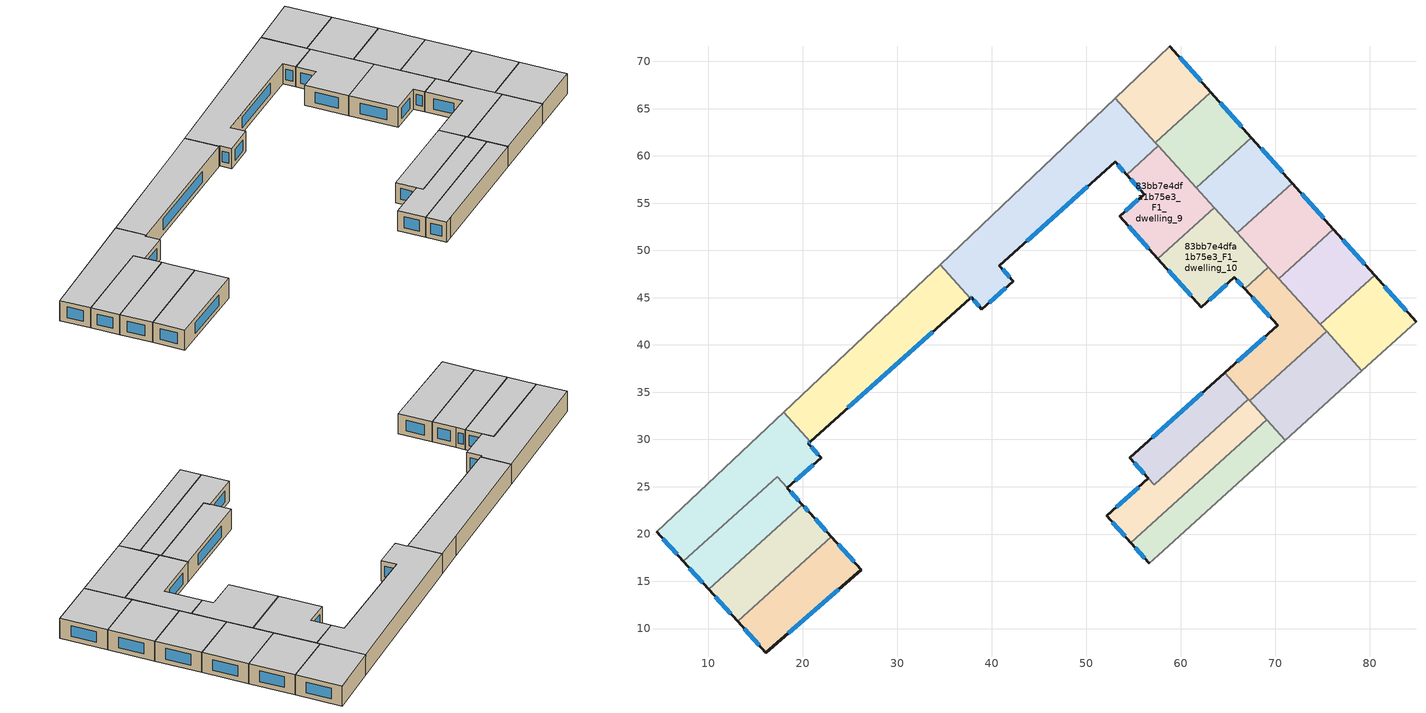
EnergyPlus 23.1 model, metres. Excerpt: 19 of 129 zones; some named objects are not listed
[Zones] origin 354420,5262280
83bb7e4dfa1b75e3_F1_dwelling_0
 floor to 83bb7e4dfa1b75e3_F0_dwelling_0 (EU_floor_Construction): 34.55,48.5 37.75,44.96 20.8,29.78 17.99,32.89 31.28,45.4 z3
 wall outside (EU_wall_Construction): 20.8,29.78 37.75,44.96 z3:6
 wall adiabatic (EU_wall_Construction): 34.55,48.5 31.28,45.4 17.99,32.89 z3:6
 wall to 83bb7e4dfa1b75e3_F1_dwelling_8 (EU_wall_Construction): 37.75,44.96 34.55,48.5 z3:6
 wall to 83bb7e4dfa1b75e3_F1_dwelling_1 (EU_wall_Construction): 17.99,32.89 20.8,29.78 z3:6
 window (EU_Window_Construction): 24.79,33.34 33.77,41.4 z3.7:5.3
 ceiling to 83bb7e4dfa1b75e3_F2_dwelling_0 (EU_floor_Construction): 37.75,44.96 34.55,48.5 31.28,45.4 17.99,32.89 20.8,29.78 z6
83bb7e4dfa1b75e3_F1_dwelling_1
 floor to 83bb7e4dfa1b75e3_F0_dwelling_1 (EU_floor_Construction): 20.8,29.78 20.58,29.57 21.95,28.05 18.39,24.87 17.3,26.08 7.39,17.1 4.54,20.25 17.99,32.89 z3
 wall outside (EU_wall_Construction): 4.54,20.25 7.39,17.1 / 20.58,29.58 20.8,29.78 / 18.39,24.87 21.95,28.05 20.58,29.57 z3:6
 wall to 83bb7e4dfa1b75e3_F1_dwelling_2 (EU_wall_Construction): 7.39,17.1 17.3,26.08 18.39,24.87 z3:6
 wall adiabatic (EU_wall_Construction): 17.99,32.89 4.54,20.25 z3:6
 window (EU_Window_Construction): 5.21,19.51 6.72,17.84 / 20.63,29.62 20.75,29.73 / 21.63,28.41 20.9,29.22 / 19.23,25.62 21.12,27.31 z3.7:5.3
 ceiling to 83bb7e4dfa1b75e3_F2_dwelling_1 (EU_floor_Construction): 18.39,24.87 21.95,28.05 20.58,29.57 20.8,29.78 17.99,32.89 4.54,20.25 7.39,17.1 17.3,26.08 z6
83bb7e4dfa1b75e3_F1_dwelling_10
 floor to 83bb7e4dfa1b75e3_F0_dwelling_10 (EU_floor_Construction): 63.54,54.54 69.25,48.24 66.74,45.96 65.67,47.15 62.18,44.01 57.57,49.12 z3
 wall outside (EU_wall_Construction): 57.57,49.12 62.18,44.01 65.67,47.15 66.74,45.96 z3:6
 wall to 83bb7e4dfa1b75e3_F1_dwelling_9 (EU_wall_Construction): 63.54,54.54 57.57,49.12 z3:6
 wall to 83bb7e4dfa1b75e3_F1_dwelling_11 (EU_wall_Construction): 66.74,45.96 69.25,48.24 z3:6
 wall to 83bb7e4dfa1b75e3_F1_dwelling_16 (EU_wall_Construction): 69.25,48.24 65.98,51.84 z3:6
 wall to 83bb7e4dfa1b75e3_F1_dwelling_15 (EU_wall_Construction): 65.98,51.84 63.54,54.54 z3:6
 window (EU_Window_Construction): 65.93,46.87 66.49,46.24 / 63,44.75 64.85,46.41 / 58.65,47.92 61.09,45.21 z3.7:5.3
 ceiling to 83bb7e4dfa1b75e3_F2_dwelling_10 (EU_floor_Construction): 66.74,45.96 69.25,48.24 63.54,54.54 57.57,49.12 62.18,44.01 65.67,47.15 z6
83bb7e4dfa1b75e3_F1_dwelling_11
 floor to 83bb7e4dfa1b75e3_F0_dwelling_11 (EU_floor_Construction): 69.25,48.24 75.42,41.43 67.31,34.08 64.63,37.04 70.25,42.07 66.74,45.96 z3
 wall outside (EU_wall_Construction): 66.74,45.96 70.25,42.07 64.63,37.04 z3:6
 wall to 83bb7e4dfa1b75e3_F1_dwelling_12 (EU_wall_Construction): 67.31,34.08 75.42,41.43 z3:6
 wall to 83bb7e4dfa1b75e3_F1_dwelling_17 (EU_wall_Construction): 74.75,42.17 70.35,47.02 z3:6
 wall to 83bb7e4dfa1b75e3_F1_dwelling_5 (EU_wall_Construction): 64.63,37.04 67.15,34.26 z3:6
 wall to 83bb7e4dfa1b75e3_F1_dwelling_16 (EU_wall_Construction): 70.35,47.02 69.25,48.24 z3:6
 wall to 83bb7e4dfa1b75e3_F1_dwelling_18 (EU_wall_Construction): 75.42,41.43 74.75,42.17 z3:6
 wall to 83bb7e4dfa1b75e3_F1_dwelling_6 (EU_wall_Construction): 67.15,34.26 67.31,34.08 z3:6
 window (EU_Window_Construction): 68.93,40.89 65.95,38.22 / 67.57,45.05 69.43,42.99 z3.7:5.3
 ceiling to 83bb7e4dfa1b75e3_F2_dwelling_11 (EU_floor_Construction): 75.42,41.43 69.25,48.24 66.74,45.96 70.25,42.07 64.63,37.04 67.31,34.08 z6
83bb7e4dfa1b75e3_F1_dwelling_12
 floor to 83bb7e4dfa1b75e3_F0_dwelling_12 (EU_floor_Construction): 75.42,41.43 79.17,37.29 71.06,29.94 67.31,34.08 z3
 wall adiabatic (EU_wall_Construction): 71.06,29.94 79.17,37.29 z3:6
 wall to 83bb7e4dfa1b75e3_F1_dwelling_7 (EU_wall_Construction): 69.11,32.1 71.06,29.94 z3:6
 wall to 83bb7e4dfa1b75e3_F1_dwelling_18 (EU_wall_Construction): 79.17,37.29 75.42,41.43 z3:6
 wall to 83bb7e4dfa1b75e3_F1_dwelling_6 (EU_wall_Construction): 67.31,34.08 69.11,32.1 z3:6
 ceiling to 83bb7e4dfa1b75e3_F2_dwelling_12 (EU_floor_Construction): 79.17,37.29 75.42,41.43 67.31,34.08 71.06,29.94 z6
83bb7e4dfa1b75e3_F1_dwelling_13
 floor to 83bb7e4dfa1b75e3_F0_dwelling_13 (EU_floor_Construction): 58.86,71.58 63.19,66.74 57.31,61.41 53.08,66.09 z3
 wall outside (EU_wall_Construction): 63.19,66.74 58.86,71.58 z3:6
 wall to 83bb7e4dfa1b75e3_F1_dwelling_14 (EU_wall_Construction): 57.31,61.41 63.19,66.74 z3:6
 wall adiabatic (EU_wall_Construction): 58.86,71.58 53.08,66.09 z3:6
 wall to 83bb7e4dfa1b75e3_F1_dwelling_8 (EU_wall_Construction): 53.08,66.09 57.31,61.41 z3:6
 window (EU_Window_Construction): 62.17,67.87 59.88,70.44 z3.7:5.3
 ceiling to 83bb7e4dfa1b75e3_F2_dwelling_13 (EU_floor_Construction): 63.19,66.74 58.86,71.58 53.08,66.09 57.31,61.41 z6
83bb7e4dfa1b75e3_F1_dwelling_14
 floor to 83bb7e4dfa1b75e3_F0_dwelling_14 (EU_floor_Construction): 63.19,66.74 67.48,61.94 61.63,56.64 57.31,61.41 z3
 wall outside (EU_wall_Construction): 67.48,61.94 63.19,66.74 z3:6
 wall to 83bb7e4dfa1b75e3_F1_dwelling_15 (EU_wall_Construction): 61.63,56.64 67.48,61.94 z3:6
 wall to 83bb7e4dfa1b75e3_F1_dwelling_9 (EU_wall_Construction): 57.64,61.05 61.63,56.64 z3:6
 wall to 83bb7e4dfa1b75e3_F1_dwelling_8 (EU_wall_Construction): 57.31,61.41 57.64,61.05 z3:6
 window (EU_Window_Construction): 66.47,63.06 64.2,65.61 z3.7:5.3
 ceiling to 83bb7e4dfa1b75e3_F2_dwelling_14 (EU_floor_Construction): 67.48,61.94 63.19,66.74 57.31,61.41 61.63,56.64 z6
83bb7e4dfa1b75e3_F1_dwelling_15
 floor to 83bb7e4dfa1b75e3_F0_dwelling_15 (EU_floor_Construction): 67.48,61.94 71.79,57.11 65.98,51.84 61.63,56.64 z3
 wall outside (EU_wall_Construction): 71.79,57.11 67.48,61.94 z3:6
 wall to 83bb7e4dfa1b75e3_F1_dwelling_16 (EU_wall_Construction): 65.98,51.84 71.79,57.11 z3:6
 wall to 83bb7e4dfa1b75e3_F1_dwelling_9 (EU_wall_Construction): 61.63,56.64 63.54,54.54 z3:6
 window (EU_Window_Construction): 70.78,58.24 68.49,60.8 z3.7:5.3
 ceiling to 83bb7e4dfa1b75e3_F2_dwelling_15 (EU_floor_Construction): 71.79,57.11 67.48,61.94 61.63,56.64 65.98,51.84 z6
83bb7e4dfa1b75e3_F1_dwelling_16
 floor to 83bb7e4dfa1b75e3_F0_dwelling_16 (EU_floor_Construction): 71.79,57.11 76.13,52.26 70.35,47.02 65.98,51.84 z3
 wall outside (EU_wall_Construction): 76.13,52.26 71.79,57.11 z3:6
 wall to 83bb7e4dfa1b75e3_F1_dwelling_17 (EU_wall_Construction): 70.35,47.02 76.13,52.26 z3:6
 window (EU_Window_Construction): 75.11,53.4 72.81,55.97 z3.7:5.3
 ceiling to 83bb7e4dfa1b75e3_F2_dwelling_16 (EU_floor_Construction): 76.13,52.26 71.79,57.11 65.98,51.84 70.35,47.02 z6
83bb7e4dfa1b75e3_F1_dwelling_17
 floor to 83bb7e4dfa1b75e3_F0_dwelling_17 (EU_floor_Construction): 76.13,52.26 80.49,47.38 74.75,42.17 70.35,47.02 z3
 wall outside (EU_wall_Construction): 80.49,47.38 76.13,52.26 z3:6
 wall to 83bb7e4dfa1b75e3_F1_dwelling_18 (EU_wall_Construction): 74.75,42.17 80.49,47.38 z3:6
 window (EU_Window_Construction): 79.47,48.52 77.16,51.11 z3.7:5.3
 ceiling to 83bb7e4dfa1b75e3_F2_dwelling_17 (EU_floor_Construction): 80.49,47.38 76.13,52.26 70.35,47.02 74.75,42.17 z6
83bb7e4dfa1b75e3_F1_dwelling_18
 floor to 83bb7e4dfa1b75e3_F0_dwelling_18 (EU_floor_Construction): 80.49,47.38 84.88,42.47 79.17,37.29 74.75,42.17 z3
 wall outside (EU_wall_Construction): 84.88,42.47 80.49,47.38 z3:6
 wall adiabatic (EU_wall_Construction): 79.17,37.29 84.88,42.47 z3:6
 window (EU_Window_Construction): 83.85,43.62 81.52,46.22 z3.7:5.3
 ceiling to 83bb7e4dfa1b75e3_F2_dwelling_18 (EU_floor_Construction): 84.88,42.47 80.49,47.38 74.75,42.17 79.17,37.29 z6
83bb7e4dfa1b75e3_F1_dwelling_2
 floor to 83bb7e4dfa1b75e3_F0_dwelling_2 (EU_floor_Construction): 17.3,26.08 19.97,23.12 10.06,14.14 7.39,17.1 z3
 wall outside (EU_wall_Construction): 19.97,23.12 18.39,24.87 / 7.39,17.1 10.06,14.14 z3:6
 wall to 83bb7e4dfa1b75e3_F1_dwelling_3 (EU_wall_Construction): 10.06,14.14 19.97,23.12 z3:6
 window (EU_Window_Construction): 19.6,23.53 18.76,24.46 / 8.02,16.4 9.44,14.84 z3.7:5.3
 ceiling to 83bb7e4dfa1b75e3_F2_dwelling_2 (EU_floor_Construction): 19.97,23.12 17.3,26.08 7.39,17.1 10.06,14.14 z6
83bb7e4dfa1b75e3_F1_dwelling_3
 floor to 83bb7e4dfa1b75e3_F0_dwelling_3 (EU_floor_Construction): 20.82,22.17 23.03,19.72 13.13,10.75 10.06,14.14 19.97,23.12 z3
 wall outside (EU_wall_Construction): 10.06,14.14 13.13,10.75 / 23.03,19.72 20.82,22.17 19.97,23.12 z3:6
 wall to 83bb7e4dfa1b75e3_F1_dwelling_4 (EU_wall_Construction): 13.13,10.75 23.03,19.72 z3:6
 window (EU_Window_Construction): 10.78,13.35 12.41,11.55 / 20.62,22.4 20.17,22.9 / 22.51,20.3 21.34,21.6 z3.7:5.3
 ceiling to 83bb7e4dfa1b75e3_F2_dwelling_3 (EU_floor_Construction): 23.03,19.72 20.82,22.17 19.97,23.12 10.06,14.14 13.13,10.75 z6
83bb7e4dfa1b75e3_F1_dwelling_4
 floor to 83bb7e4dfa1b75e3_F0_dwelling_4 (EU_floor_Construction): 23.03,19.72 26.19,16.24 16.11,7.46 13.13,10.75 z3
 wall outside (EU_wall_Construction): 13.13,10.75 16.11,7.46 26.19,16.24 23.03,19.72 z3:6
 window (EU_Window_Construction): 25.45,17.06 23.77,18.91 / 18.48,9.52 23.82,14.18 / 13.83,9.98 15.41,8.23 z3.7:5.3
 ceiling to 83bb7e4dfa1b75e3_F2_dwelling_4 (EU_floor_Construction): 26.19,16.24 23.03,19.72 13.13,10.75 16.11,7.46 z6
83bb7e4dfa1b75e3_F1_dwelling_5
 floor to 83bb7e4dfa1b75e3_F0_dwelling_5 (EU_floor_Construction): 64.63,37.04 67.15,34.26 57.19,25.22 54.62,28.06 z3
 wall outside (EU_wall_Construction): 64.63,37.04 54.62,28.06 56.58,25.89 z3:6
 wall to 83bb7e4dfa1b75e3_F1_dwelling_6 (EU_wall_Construction): 56.58,25.89 57.18,25.22 / 57.19,25.22 67.15,34.26 z3:6
 window (EU_Window_Construction): 55.08,27.55 56.12,26.4 / 62.28,34.93 56.97,30.17 z3.7:5.3
 ceiling to 83bb7e4dfa1b75e3_F2_dwelling_5 (EU_floor_Construction): 67.15,34.26 64.63,37.04 54.62,28.06 57.19,25.22 z6
83bb7e4dfa1b75e3_F1_dwelling_6
 floor to 83bb7e4dfa1b75e3_F0_dwelling_6 (EU_floor_Construction): 67.15,34.26 69.11,32.1 54.73,19.07 52.15,21.93 56.58,25.89 57.18,25.22 z3
 wall outside (EU_wall_Construction): 56.58,25.89 52.15,21.93 54.73,19.07 z3:6
 wall to 83bb7e4dfa1b75e3_F1_dwelling_7 (EU_wall_Construction): 54.73,19.07 69.11,32.1 z3:6
 window (EU_Window_Construction): 52.76,21.26 54.12,19.74 / 55.54,24.96 53.19,22.86 z3.7:5.3
 ceiling to 83bb7e4dfa1b75e3_F2_dwelling_6 (EU_floor_Construction): 69.11,32.1 67.15,34.26 57.18,25.22 56.58,25.89 52.15,21.93 54.73,19.07 z6
83bb7e4dfa1b75e3_F1_dwelling_7
 floor to 83bb7e4dfa1b75e3_F0_dwelling_7 (EU_floor_Construction): 69.11,32.1 71.06,29.94 57.6,17.75 56.67,16.91 54.73,19.07 z3
 wall outside (EU_wall_Construction): 54.73,19.07 56.67,16.91 z3:6
 wall adiabatic (EU_wall_Construction): 56.67,16.91 57.6,17.75 71.06,29.94 z3:6
 window (EU_Window_Construction): 55.18,18.57 56.22,17.42 z3.7:5.3
 ceiling to 83bb7e4dfa1b75e3_F2_dwelling_7 (EU_floor_Construction): 71.06,29.94 69.11,32.1 54.73,19.07 56.67,16.91 57.6,17.75 z6
83bb7e4dfa1b75e3_F1_dwelling_8
 floor to 83bb7e4dfa1b75e3_F0_dwelling_8 (EU_floor_Construction): 53.08,66.09 57.64,61.05 54.28,58 53.05,59.37 40.81,48.4 42.28,46.76 38.97,43.79 37.84,45.04 37.75,44.96 34.55,48.5 z3
 wall outside (EU_wall_Construction): 37.75,44.96 37.84,45.04 38.97,43.79 42.28,46.76 40.81,48.4 53.05,59.37 54.28,58 z3:6
 wall to 83bb7e4dfa1b75e3_F1_dwelling_9 (EU_wall_Construction): 54.28,58 57.64,61.05 z3:6
 wall adiabatic (EU_wall_Construction): 53.08,66.09 34.55,48.5 z3:6
 window (EU_Window_Construction): 53.34,59.05 53.99,58.33 / 43.68,50.98 50.17,56.79 / 41.94,47.15 41.15,48.01 / 39.75,44.48 41.5,46.06 / 38.1,44.74 38.7,44.08 / 37.77,44.98 37.82,45.02 z3.7:5.3
 ceiling to 83bb7e4dfa1b75e3_F2_dwelling_8 (EU_floor_Construction): 54.28,58 57.64,61.05 53.08,66.09 34.55,48.5 37.75,44.96 37.84,45.04 38.97,43.79 42.28,46.76 40.81,48.4 53.05,59.37 z6
83bb7e4dfa1b75e3_F1_dwelling_9
 floor to 83bb7e4dfa1b75e3_F0_dwelling_9 (EU_floor_Construction): 57.64,61.05 63.54,54.54 57.57,49.12 53.52,53.61 56.14,55.95 54.28,58 z3
 wall outside (EU_wall_Construction): 54.28,58 56.14,55.95 53.52,53.61 57.57,49.12 z3:6
 window (EU_Window_Construction): 54.47,52.56 56.62,50.18 / 55.52,55.4 54.14,54.16 / 54.71,57.52 55.7,56.43 z3.7:5.3
 ceiling to 83bb7e4dfa1b75e3_F2_dwelling_9 (EU_floor_Construction): 63.54,54.54 57.64,61.05 54.28,58 56.14,55.95 53.52,53.61 57.57,49.12 z6
[Building]
EU S2 Campaign: North Axis=0; Terrain=City; Solar Distribution=FullExterior
[Site:Location]
Budapest.Ferenc.Liszt.Intl.AP: Latitude=47.437; Longitude=19.256; Time Zone=1; Elevation=185
[SizingPeriod:WeatherFileDays]
AnnualSizingPeriod: Begin Month=1; Begin Day of Month=1; End Month=12; End Day of Month=31; Day of Week for Start Day=Monday; Use Weather File Daylight Saving Period=No; Use Weather File Rain and Snow Indicators=No
[MATERIAL]
EU_InternalMass_Material: Roughness=MediumRough; Thickness=0.1; Conductivity=1; Density=1800; Specific Heat=900; Thermal Absorptance=0.9; Solar Absorptance=0.7; Visible Absorptance=0.7
[MATERIAL:NOMASS] Roughness=MediumRough; Thermal Absorptance=0.9; Solar Absorptance=0.7; Visible Absorptance=0.7
Name | Thermal Resistance
EU_wall_NoMass | 0.832559
EU_floor_NoMass | 0.872794
[WINDOWMATERIAL:SIMPLEGLAZINGSYSTEM]
EU_Window_SimpleGlazing: UFactor=2.79869; Solar Heat Gain Coefficient=0.75; Visible Transmittance=0.75
[CONSTRUCTION]
EU_wall_Construction: EU_wall_NoMass
EU_floor_Construction: EU_floor_NoMass
EU_Window_Construction: EU_Window_SimpleGlazing
EU_InternalMass_Construction: EU_InternalMass_Material
[ZONE] Type=1; Multiplier=1; Ceiling Height=autocalculate; Floor Area=autocalculate; Part of Total Floor Area=Yes
Name | Volume
83bb7e4dfa1b75e3_F1_dwelling_0 | 305.733
83bb7e4dfa1b75e3_F1_dwelling_1 | 267.719
83bb7e4dfa1b75e3_F1_dwelling_10 | 183.255
83bb7e4dfa1b75e3_F1_dwelling_11 | 183.275
83bb7e4dfa1b75e3_F1_dwelling_12 | 183.274
83bb7e4dfa1b75e3_F1_dwelling_13 | 152.721
83bb7e4dfa1b75e3_F1_dwelling_14 | 152.732
83bb7e4dfa1b75e3_F1_dwelling_15 | 152.735
83bb7e4dfa1b75e3_F1_dwelling_16 | 152.745
83bb7e4dfa1b75e3_F1_dwelling_17 | 152.717
83bb7e4dfa1b75e3_F1_dwelling_18 | 152.726
83bb7e4dfa1b75e3_F1_dwelling_2 | 159.745
83bb7e4dfa1b75e3_F1_dwelling_3 | 183.265
83bb7e4dfa1b75e3_F1_dwelling_4 | 183.287
83bb7e4dfa1b75e3_F1_dwelling_5 | 152.906
83bb7e4dfa1b75e3_F1_dwelling_6 | 185.675
83bb7e4dfa1b75e3_F1_dwelling_7 | 169.343
83bb7e4dfa1b75e3_F1_dwelling_8 | 408.343
83bb7e4dfa1b75e3_F1_dwelling_9 | 183.288
[INTERNALMASS] Construction=EU_InternalMass_Construction
Name | Zone or ZoneList | Surface Area
83bb7e4dfa1b75e3_F1_dwelling_0_EU_InternalMass | 83bb7e4dfa1b75e3_F1_dwelling_0 | 101.909
83bb7e4dfa1b75e3_F1_dwelling_1_EU_InternalMass | 83bb7e4dfa1b75e3_F1_dwelling_1 | 89.242
83bb7e4dfa1b75e3_F1_dwelling_2_EU_InternalMass | 83bb7e4dfa1b75e3_F1_dwelling_2 | 53.2521
83bb7e4dfa1b75e3_F1_dwelling_3_EU_InternalMass | 83bb7e4dfa1b75e3_F1_dwelling_3 | 61.0886
83bb7e4dfa1b75e3_F1_dwelling_4_EU_InternalMass | 83bb7e4dfa1b75e3_F1_dwelling_4 | 61.0958
83bb7e4dfa1b75e3_F1_dwelling_5_EU_InternalMass | 83bb7e4dfa1b75e3_F1_dwelling_5 | 50.9799
83bb7e4dfa1b75e3_F1_dwelling_6_EU_InternalMass | 83bb7e4dfa1b75e3_F1_dwelling_6 | 61.8914
83bb7e4dfa1b75e3_F1_dwelling_7_EU_InternalMass | 83bb7e4dfa1b75e3_F1_dwelling_7 | 56.4474
83bb7e4dfa1b75e3_F1_dwelling_8_EU_InternalMass | 83bb7e4dfa1b75e3_F1_dwelling_8 | 136.113
83bb7e4dfa1b75e3_F1_dwelling_9_EU_InternalMass | 83bb7e4dfa1b75e3_F1_dwelling_9 | 61.0962
83bb7e4dfa1b75e3_F1_dwelling_10_EU_InternalMass | 83bb7e4dfa1b75e3_F1_dwelling_10 | 61.0848
83bb7e4dfa1b75e3_F1_dwelling_11_EU_InternalMass | 83bb7e4dfa1b75e3_F1_dwelling_11 | 61.0914
83bb7e4dfa1b75e3_F1_dwelling_12_EU_InternalMass | 83bb7e4dfa1b75e3_F1_dwelling_12 | 61.0913
83bb7e4dfa1b75e3_F1_dwelling_13_EU_InternalMass | 83bb7e4dfa1b75e3_F1_dwelling_13 | 50.9071
83bb7e4dfa1b75e3_F1_dwelling_14_EU_InternalMass | 83bb7e4dfa1b75e3_F1_dwelling_14 | 50.9108
83bb7e4dfa1b75e3_F1_dwelling_15_EU_InternalMass | 83bb7e4dfa1b75e3_F1_dwelling_15 | 50.9116
83bb7e4dfa1b75e3_F1_dwelling_16_EU_InternalMass | 83bb7e4dfa1b75e3_F1_dwelling_16 | 50.9149
83bb7e4dfa1b75e3_F1_dwelling_17_EU_InternalMass | 83bb7e4dfa1b75e3_F1_dwelling_17 | 50.9055
83bb7e4dfa1b75e3_F1_dwelling_18_EU_InternalMass | 83bb7e4dfa1b75e3_F1_dwelling_18 | 50.9089
[OTHEREQUIPMENT] Fuel Type=Electricity; Design Level Calculation Method=Watts/Area; Power per Zone Floor Area=1; Fraction Latent=0; Fraction Radiant=0; Fraction Lost=0; Carbon Dioxide Generation Rate=0; EndUse Subcategory=EU_Step8_InternalGains
Name | Zone or ZoneList or Space or SpaceList | Schedule
EU_Step8_InternalGain_83bb7e4dfa1b75e3_F1_dwelling_0_f000 | 83bb7e4dfa1b75e3_F1_dwelling_0 | EU_Step8_GainSchedule_83bb7e4dfa1b75e3_F1_dwelling_0_f000
EU_Step8_InternalGain_83bb7e4dfa1b75e3_F1_dwelling_1_f000 | 83bb7e4dfa1b75e3_F1_dwelling_1 | EU_Step8_GainSchedule_83bb7e4dfa1b75e3_F1_dwelling_1_f000
EU_Step8_InternalGain_83bb7e4dfa1b75e3_F1_dwelling_2_f000 | 83bb7e4dfa1b75e3_F1_dwelling_2 | EU_Step8_GainSchedule_83bb7e4dfa1b75e3_F1_dwelling_2_f000
EU_Step8_InternalGain_83bb7e4dfa1b75e3_F1_dwelling_3_f000 | 83bb7e4dfa1b75e3_F1_dwelling_3 | EU_Step8_GainSchedule_83bb7e4dfa1b75e3_F1_dwelling_3_f000
EU_Step8_InternalGain_83bb7e4dfa1b75e3_F1_dwelling_4_f000 | 83bb7e4dfa1b75e3_F1_dwelling_4 | EU_Step8_GainSchedule_83bb7e4dfa1b75e3_F1_dwelling_4_f000
EU_Step8_InternalGain_83bb7e4dfa1b75e3_F1_dwelling_5_f000 | 83bb7e4dfa1b75e3_F1_dwelling_5 | EU_Step8_GainSchedule_83bb7e4dfa1b75e3_F1_dwelling_5_f000
EU_Step8_InternalGain_83bb7e4dfa1b75e3_F1_dwelling_6_f000 | 83bb7e4dfa1b75e3_F1_dwelling_6 | EU_Step8_GainSchedule_83bb7e4dfa1b75e3_F1_dwelling_6_f000
EU_Step8_InternalGain_83bb7e4dfa1b75e3_F1_dwelling_7_f000 | 83bb7e4dfa1b75e3_F1_dwelling_7 | EU_Step8_GainSchedule_83bb7e4dfa1b75e3_F1_dwelling_7_f000
EU_Step8_InternalGain_83bb7e4dfa1b75e3_F1_dwelling_8_f000 | 83bb7e4dfa1b75e3_F1_dwelling_8 | EU_Step8_GainSchedule_83bb7e4dfa1b75e3_F1_dwelling_8_f000
EU_Step8_InternalGain_83bb7e4dfa1b75e3_F1_dwelling_9_f000 | 83bb7e4dfa1b75e3_F1_dwelling_9 | EU_Step8_GainSchedule_83bb7e4dfa1b75e3_F1_dwelling_9_f000
EU_Step8_InternalGain_83bb7e4dfa1b75e3_F1_dwelling_10_f000 | 83bb7e4dfa1b75e3_F1_dwelling_10 | EU_Step8_GainSchedule_83bb7e4dfa1b75e3_F1_dwelling_10_f000
EU_Step8_InternalGain_83bb7e4dfa1b75e3_F1_dwelling_11_f000 | 83bb7e4dfa1b75e3_F1_dwelling_11 | EU_Step8_GainSchedule_83bb7e4dfa1b75e3_F1_dwelling_11_f000
EU_Step8_InternalGain_83bb7e4dfa1b75e3_F1_dwelling_12_f000 | 83bb7e4dfa1b75e3_F1_dwelling_12 | EU_Step8_GainSchedule_83bb7e4dfa1b75e3_F1_dwelling_12_f000
EU_Step8_InternalGain_83bb7e4dfa1b75e3_F1_dwelling_13_f000 | 83bb7e4dfa1b75e3_F1_dwelling_13 | EU_Step8_GainSchedule_83bb7e4dfa1b75e3_F1_dwelling_13_f000
EU_Step8_InternalGain_83bb7e4dfa1b75e3_F1_dwelling_14_f000 | 83bb7e4dfa1b75e3_F1_dwelling_14 | EU_Step8_GainSchedule_83bb7e4dfa1b75e3_F1_dwelling_14_f000
EU_Step8_InternalGain_83bb7e4dfa1b75e3_F1_dwelling_15_f000 | 83bb7e4dfa1b75e3_F1_dwelling_15 | EU_Step8_GainSchedule_83bb7e4dfa1b75e3_F1_dwelling_15_f000
EU_Step8_InternalGain_83bb7e4dfa1b75e3_F1_dwelling_16_f000 | 83bb7e4dfa1b75e3_F1_dwelling_16 | EU_Step8_GainSchedule_83bb7e4dfa1b75e3_F1_dwelling_16_f000
EU_Step8_InternalGain_83bb7e4dfa1b75e3_F1_dwelling_17_f000 | 83bb7e4dfa1b75e3_F1_dwelling_17 | EU_Step8_GainSchedule_83bb7e4dfa1b75e3_F1_dwelling_17_f000
EU_Step8_InternalGain_83bb7e4dfa1b75e3_F1_dwelling_18_f000 | 83bb7e4dfa1b75e3_F1_dwelling_18 | EU_Step8_GainSchedule_83bb7e4dfa1b75e3_F1_dwelling_18_f000
[ZONEVENTILATION:DESIGNFLOWRATE] Schedule=EU_AlwaysOn; Design Flow Rate Calculation Method=AirChanges/Hour; Air Changes per Hour=0.475469; Ventilation Type=Natural; Fan Pressure Rise=0; Fan Total Efficiency=1; Constant Term Coefficient=1; Temperature Term Coefficient=0; Velocity Term Coefficient=0; Velocity Squared Term Coefficient=0; Minimum Indoor Temperature=-100; Maximum Indoor Temperature=100; Delta Temperature=-100; Minimum Outdoor Temperature=-100; Maximum Outdoor Temperature=100; Maximum Wind Speed=40
Name | Zone or ZoneList or Space or SpaceList
EU_ConstantAir_83bb7e4dfa1b75e3_F1_dwelling_0 | 83bb7e4dfa1b75e3_F1_dwelling_0
EU_ConstantAir_83bb7e4dfa1b75e3_F1_dwelling_1 | 83bb7e4dfa1b75e3_F1_dwelling_1
EU_ConstantAir_83bb7e4dfa1b75e3_F1_dwelling_2 | 83bb7e4dfa1b75e3_F1_dwelling_2
EU_ConstantAir_83bb7e4dfa1b75e3_F1_dwelling_3 | 83bb7e4dfa1b75e3_F1_dwelling_3
EU_ConstantAir_83bb7e4dfa1b75e3_F1_dwelling_4 | 83bb7e4dfa1b75e3_F1_dwelling_4
EU_ConstantAir_83bb7e4dfa1b75e3_F1_dwelling_5 | 83bb7e4dfa1b75e3_F1_dwelling_5
EU_ConstantAir_83bb7e4dfa1b75e3_F1_dwelling_6 | 83bb7e4dfa1b75e3_F1_dwelling_6
EU_ConstantAir_83bb7e4dfa1b75e3_F1_dwelling_7 | 83bb7e4dfa1b75e3_F1_dwelling_7
EU_ConstantAir_83bb7e4dfa1b75e3_F1_dwelling_8 | 83bb7e4dfa1b75e3_F1_dwelling_8
EU_ConstantAir_83bb7e4dfa1b75e3_F1_dwelling_9 | 83bb7e4dfa1b75e3_F1_dwelling_9
EU_ConstantAir_83bb7e4dfa1b75e3_F1_dwelling_10 | 83bb7e4dfa1b75e3_F1_dwelling_10
EU_ConstantAir_83bb7e4dfa1b75e3_F1_dwelling_11 | 83bb7e4dfa1b75e3_F1_dwelling_11
EU_ConstantAir_83bb7e4dfa1b75e3_F1_dwelling_12 | 83bb7e4dfa1b75e3_F1_dwelling_12
EU_ConstantAir_83bb7e4dfa1b75e3_F1_dwelling_13 | 83bb7e4dfa1b75e3_F1_dwelling_13
EU_ConstantAir_83bb7e4dfa1b75e3_F1_dwelling_14 | 83bb7e4dfa1b75e3_F1_dwelling_14
EU_ConstantAir_83bb7e4dfa1b75e3_F1_dwelling_15 | 83bb7e4dfa1b75e3_F1_dwelling_15
EU_ConstantAir_83bb7e4dfa1b75e3_F1_dwelling_16 | 83bb7e4dfa1b75e3_F1_dwelling_16
EU_ConstantAir_83bb7e4dfa1b75e3_F1_dwelling_17 | 83bb7e4dfa1b75e3_F1_dwelling_17
EU_ConstantAir_83bb7e4dfa1b75e3_F1_dwelling_18 | 83bb7e4dfa1b75e3_F1_dwelling_18
[HVACTEMPLATE:ZONE:IDEALLOADSAIRSYSTEM] System Availability Schedule=EU_AlwaysOn; Maximum Heating Supply Air Temperature=50; Minimum Cooling Supply Air Temperature=13; Maximum Heating Supply Air Humidity Ratio=0.0156; Minimum Cooling Supply Air Humidity Ratio=0.0077; Heating Limit=NoLimit; Cooling Limit=NoLimit; Heating Availability Schedule=EU_AlwaysOn; Cooling Availability Schedule=EU_CoolingOff; Dehumidification Control Type=ConstantSensibleHeatRatio; Cooling Sensible Heat Ratio=0.7; Dehumidification Setpoint=60; Humidification Control Type=None; Humidification Setpoint=30; Outdoor Air Method=None; Outdoor Air Flow Rate per Person=0.00944; Outdoor Air Flow Rate per Zone Floor Area=0; Outdoor Air Flow Rate per Zone=0; Demand Controlled Ventilation Type=None; Outdoor Air Economizer Type=NoEconomizer; Heat Recovery Type=None; Sensible Heat Recovery Effectiveness=0.7; Latent Heat Recovery Effectiveness=0.65
Name | Template Thermostat
83bb7e4dfa1b75e3_F1_dwelling_0 | EU_HeatOnly_83bb7e4dfa1b75e3_F1_dwelling_0
83bb7e4dfa1b75e3_F1_dwelling_1 | EU_HeatOnly_83bb7e4dfa1b75e3_F1_dwelling_1
83bb7e4dfa1b75e3_F1_dwelling_2 | EU_HeatOnly_83bb7e4dfa1b75e3_F1_dwelling_2
83bb7e4dfa1b75e3_F1_dwelling_3 | EU_HeatOnly_83bb7e4dfa1b75e3_F1_dwelling_3
83bb7e4dfa1b75e3_F1_dwelling_4 | EU_HeatOnly_83bb7e4dfa1b75e3_F1_dwelling_4
83bb7e4dfa1b75e3_F1_dwelling_5 | EU_HeatOnly_83bb7e4dfa1b75e3_F1_dwelling_5
83bb7e4dfa1b75e3_F1_dwelling_6 | EU_HeatOnly_83bb7e4dfa1b75e3_F1_dwelling_6
83bb7e4dfa1b75e3_F1_dwelling_7 | EU_HeatOnly_83bb7e4dfa1b75e3_F1_dwelling_7
83bb7e4dfa1b75e3_F1_dwelling_8 | EU_HeatOnly_83bb7e4dfa1b75e3_F1_dwelling_8
83bb7e4dfa1b75e3_F1_dwelling_9 | EU_HeatOnly_83bb7e4dfa1b75e3_F1_dwelling_9
83bb7e4dfa1b75e3_F1_dwelling_10 | EU_HeatOnly_83bb7e4dfa1b75e3_F1_dwelling_10
83bb7e4dfa1b75e3_F1_dwelling_11 | EU_HeatOnly_83bb7e4dfa1b75e3_F1_dwelling_11
83bb7e4dfa1b75e3_F1_dwelling_12 | EU_HeatOnly_83bb7e4dfa1b75e3_F1_dwelling_12
83bb7e4dfa1b75e3_F1_dwelling_13 | EU_HeatOnly_83bb7e4dfa1b75e3_F1_dwelling_13
83bb7e4dfa1b75e3_F1_dwelling_14 | EU_HeatOnly_83bb7e4dfa1b75e3_F1_dwelling_14
83bb7e4dfa1b75e3_F1_dwelling_15 | EU_HeatOnly_83bb7e4dfa1b75e3_F1_dwelling_15
83bb7e4dfa1b75e3_F1_dwelling_16 | EU_HeatOnly_83bb7e4dfa1b75e3_F1_dwelling_16
83bb7e4dfa1b75e3_F1_dwelling_17 | EU_HeatOnly_83bb7e4dfa1b75e3_F1_dwelling_17
83bb7e4dfa1b75e3_F1_dwelling_18 | EU_HeatOnly_83bb7e4dfa1b75e3_F1_dwelling_18
[SIZING:ZONE] Zone Cooling Design Supply Air Temperature Input Method=SupplyAirTemperature; Zone Cooling Design Supply Air Temperature=13; Zone Heating Design Supply Air Temperature Input Method=SupplyAirTemperature; Zone Heating Design Supply Air Temperature=50; Zone Cooling Design Supply Air Humidity Ratio=0.008; Zone Heating Design Supply Air Humidity Ratio=0.008; Cooling Design Air Flow Method=DesignDay; Cooling Design Air Flow Rate=0; Cooling Minimum Air Flow per Zone Floor Area=0.000762; Cooling Minimum Air Flow=0; Cooling Minimum Air Flow Fraction=0.2; Heating Design Air Flow Method=DesignDay; Heating Design Air Flow Rate=0; Heating Maximum Air Flow per Zone Floor Area=0.002032; Heating Maximum Air Flow=0.141576; Heating Maximum Air Flow Fraction=0.3; Account for Dedicated Outdoor Air System=No; Dedicated Outdoor Air System Control Strategy=NeutralSupplyAir; Dedicated Outdoor Air Low Setpoint Temperature for Design=autosize; Dedicated Outdoor Air High Setpoint Temperature for Design=autosize; Zone Load Sizing Method=Sensible Load Only No Latent Load; Zone Latent Cooling Design Supply Air Humidity Ratio Input Method=HumidityRatioDifference; Zone Cooling Design Supply Air Humidity Ratio Difference=0.005; Zone Latent Heating Design Supply Air Humidity Ratio Input Method=HumidityRatioDifference; Zone Humidification Design Supply Air Humidity Ratio Difference=0.005
83bb7e4dfa1b75e3_F1_dwelling_0; 83bb7e4dfa1b75e3_F1_dwelling_1; 83bb7e4dfa1b75e3_F1_dwelling_2; 83bb7e4dfa1b75e3_F1_dwelling_3; 83bb7e4dfa1b75e3_F1_dwelling_4; 83bb7e4dfa1b75e3_F1_dwelling_5; 83bb7e4dfa1b75e3_F1_dwelling_6; 83bb7e4dfa1b75e3_F1_dwelling_7; 83bb7e4dfa1b75e3_F1_dwelling_8; 83bb7e4dfa1b75e3_F1_dwelling_9; 83bb7e4dfa1b75e3_F1_dwelling_10; 83bb7e4dfa1b75e3_F1_dwelling_11; 83bb7e4dfa1b75e3_F1_dwelling_12; 83bb7e4dfa1b75e3_F1_dwelling_13; 83bb7e4dfa1b75e3_F1_dwelling_14; 83bb7e4dfa1b75e3_F1_dwelling_15; 83bb7e4dfa1b75e3_F1_dwelling_16; 83bb7e4dfa1b75e3_F1_dwelling_17; 83bb7e4dfa1b75e3_F1_dwelling_18
[SCHEDULE:CONSTANT]
Name | Hourly Value
EU_AlwaysOn | 1
EU_CoolingOff | 0
[SCHEDULE:FILE] Column Number=1; Rows to Skip at Top=0; Number of Hours of Data=8760; Column Separator=Comma; Interpolate to Timestep=No; Minutes per Item=60; Adjust Schedule for Daylight Savings=Yes
Name | File
EU_Step8_GainSchedule_83bb7e4dfa1b75e3_F1_dwelling_0_f000 | ../../schedules/83bb7e4dfa1b75e3/83bb7e4dfa1b75e3_F1_dwelling_0_f000_gain.csv
EU_Step8_GainSchedule_83bb7e4dfa1b75e3_F1_dwelling_1_f000 | ../../schedules/83bb7e4dfa1b75e3/83bb7e4dfa1b75e3_F1_dwelling_1_f000_gain.csv
EU_Step8_GainSchedule_83bb7e4dfa1b75e3_F1_dwelling_2_f000 | ../../schedules/83bb7e4dfa1b75e3/83bb7e4dfa1b75e3_F1_dwelling_2_f000_gain.csv
EU_Step8_GainSchedule_83bb7e4dfa1b75e3_F1_dwelling_3_f000 | ../../schedules/83bb7e4dfa1b75e3/83bb7e4dfa1b75e3_F1_dwelling_3_f000_gain.csv
EU_Step8_GainSchedule_83bb7e4dfa1b75e3_F1_dwelling_4_f000 | ../../schedules/83bb7e4dfa1b75e3/83bb7e4dfa1b75e3_F1_dwelling_4_f000_gain.csv
EU_Step8_GainSchedule_83bb7e4dfa1b75e3_F1_dwelling_5_f000 | ../../schedules/83bb7e4dfa1b75e3/83bb7e4dfa1b75e3_F1_dwelling_5_f000_gain.csv
EU_Step8_GainSchedule_83bb7e4dfa1b75e3_F1_dwelling_6_f000 | ../../schedules/83bb7e4dfa1b75e3/83bb7e4dfa1b75e3_F1_dwelling_6_f000_gain.csv
EU_Step8_GainSchedule_83bb7e4dfa1b75e3_F1_dwelling_7_f000 | ../../schedules/83bb7e4dfa1b75e3/83bb7e4dfa1b75e3_F1_dwelling_7_f000_gain.csv
EU_Step8_GainSchedule_83bb7e4dfa1b75e3_F1_dwelling_8_f000 | ../../schedules/83bb7e4dfa1b75e3/83bb7e4dfa1b75e3_F1_dwelling_8_f000_gain.csv
EU_Step8_GainSchedule_83bb7e4dfa1b75e3_F1_dwelling_9_f000 | ../../schedules/83bb7e4dfa1b75e3/83bb7e4dfa1b75e3_F1_dwelling_9_f000_gain.csv
EU_Step8_GainSchedule_83bb7e4dfa1b75e3_F1_dwelling_10_f000 | ../../schedules/83bb7e4dfa1b75e3/83bb7e4dfa1b75e3_F1_dwelling_10_f000_gain.csv
EU_Step8_GainSchedule_83bb7e4dfa1b75e3_F1_dwelling_11_f000 | ../../schedules/83bb7e4dfa1b75e3/83bb7e4dfa1b75e3_F1_dwelling_11_f000_gain.csv
EU_Step8_GainSchedule_83bb7e4dfa1b75e3_F1_dwelling_12_f000 | ../../schedules/83bb7e4dfa1b75e3/83bb7e4dfa1b75e3_F1_dwelling_12_f000_gain.csv
EU_Step8_GainSchedule_83bb7e4dfa1b75e3_F1_dwelling_13_f000 | ../../schedules/83bb7e4dfa1b75e3/83bb7e4dfa1b75e3_F1_dwelling_13_f000_gain.csv
EU_Step8_GainSchedule_83bb7e4dfa1b75e3_F1_dwelling_14_f000 | ../../schedules/83bb7e4dfa1b75e3/83bb7e4dfa1b75e3_F1_dwelling_14_f000_gain.csv
EU_Step8_GainSchedule_83bb7e4dfa1b75e3_F1_dwelling_15_f000 | ../../schedules/83bb7e4dfa1b75e3/83bb7e4dfa1b75e3_F1_dwelling_15_f000_gain.csv
EU_Step8_GainSchedule_83bb7e4dfa1b75e3_F1_dwelling_16_f000 | ../../schedules/83bb7e4dfa1b75e3/83bb7e4dfa1b75e3_F1_dwelling_16_f000_gain.csv
EU_Step8_GainSchedule_83bb7e4dfa1b75e3_F1_dwelling_17_f000 | ../../schedules/83bb7e4dfa1b75e3/83bb7e4dfa1b75e3_F1_dwelling_17_f000_gain.csv
EU_Step8_GainSchedule_83bb7e4dfa1b75e3_F1_dwelling_18_f000 | ../../schedules/83bb7e4dfa1b75e3/83bb7e4dfa1b75e3_F1_dwelling_18_f000_gain.csv
